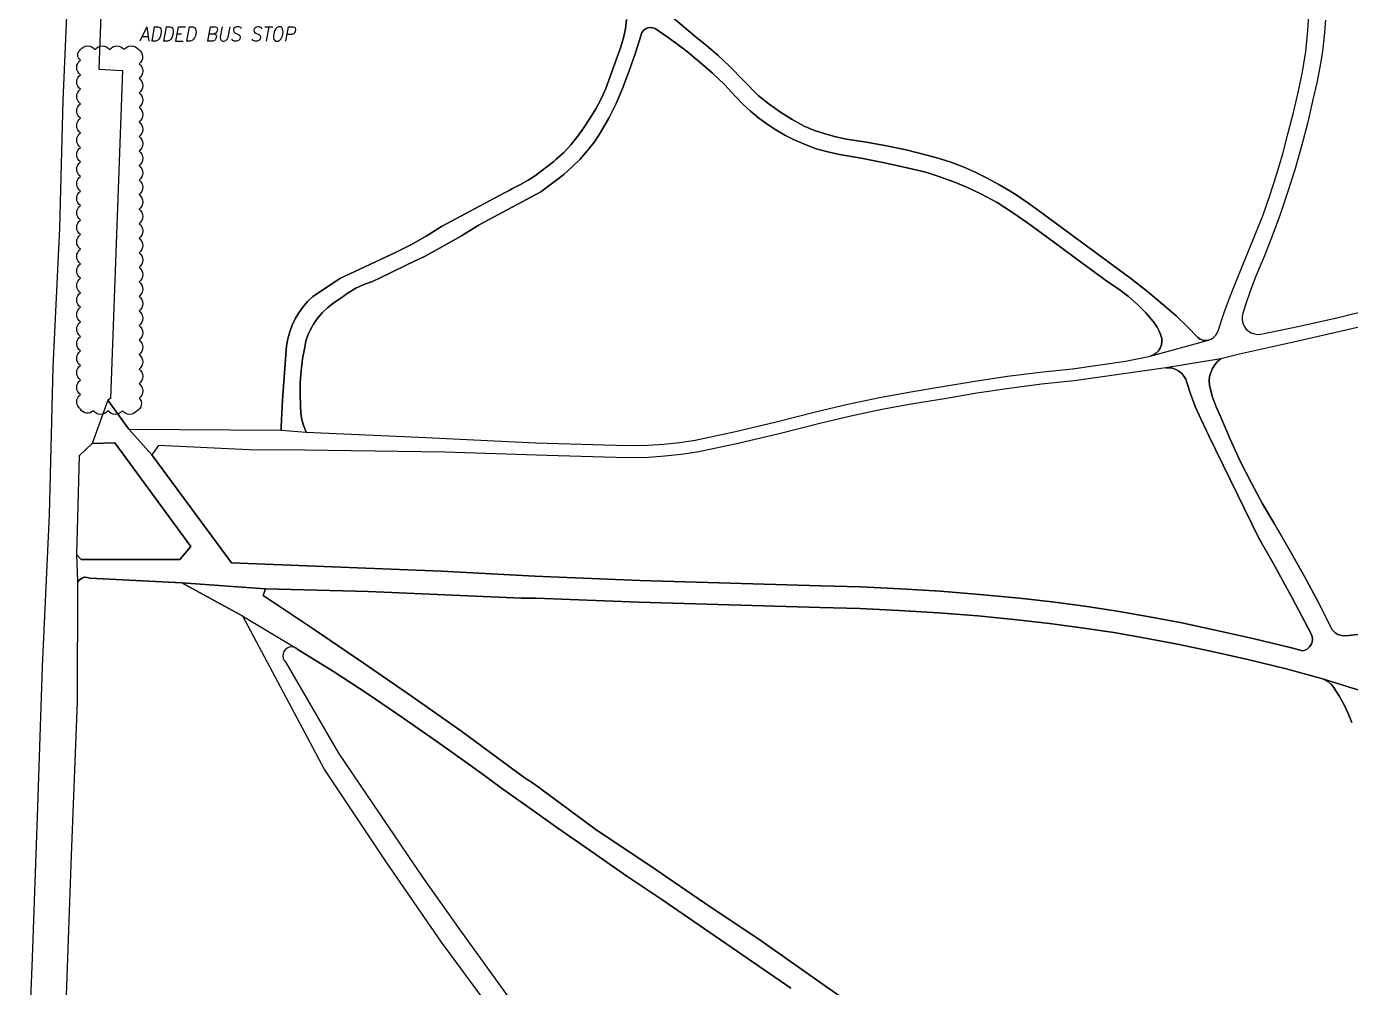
# Model space of a CAD drawing. Header units: inches. Extents: x 1273557 to 1282364, y 239587 to 246310.
# Drawn here: x 1276050 to 1276505.3, y 243461 to 243791.6 of the extents above; entities that cross this region are included whole.
import ezdxf

# ---------------------------------------------------------------- set-up
doc = ezdxf.new("R2010")
doc.units = ezdxf.units.IN
doc.header["$MEASUREMENT"] = 0
for name, color, linetype in [('GRASS', 3, 'Continuous'), ('PATH', 253, 'Continuous'), ('REV-2013', 1, 'Continuous')]:
    doc.layers.add(name, color=color, linetype=linetype)
doc.styles.add('Revisions', font='simplex.shx', dxfattribs={"width": 0.9, "oblique": 10, "height": 25})

msp = doc.modelspace()

# ---------------------------------------------------------------- linework, layer by layer
at = {"layer": 'GRASS'}
for points in [[(1276076.72, 243826.51), (1276074.92, 243776.9), (1276082.98, 243776.45), (1276078.91, 243663.56), (1276077.94, 243662.99), (1276085.17, 243653.04), (1276137.54, 243652.72), (1276137.53, 243653.96), (1276138.08, 243663.2), (1276138.73, 243672.47), (1276139.47, 243681.75), (1276139.88, 243684.14), (1276140.51, 243686.49), (1276141.35, 243688.78), (1276142.39, 243690.98), (1276143.62, 243693.09), (1276145.04, 243695.07), (1276146.62, 243696.93), (1276148.37, 243698.63), (1276157.79, 243704.85), (1276176.88, 243713.81), (1276182.13, 243716.5), (1276187.42, 243719.49), (1276192.74, 243722.77), (1276214.14, 243734.24), (1276216.01, 243735.18), (1276217.12, 243735.86), (1276219.85, 243737.19), (1276222.49, 243738.69), (1276225.02, 243740.35), (1276231.35, 243745.16), (1276232.08, 243745.76), (1276234.73, 243748.23), (1276237.2, 243750.87), (1276239.48, 243753.68), (1276241.57, 243756.64), (1276243.77, 243759.89), (1276245.78, 243763.25), (1276247.61, 243766.7), (1276249.25, 243770.23), (1276254.37, 243784.59), (1276255.3, 243787.65), (1276255.96, 243790.78), (1276256.35, 243793.97)], [(1276267.08, 243799), (1276279.79, 243788.2), (1276283.87, 243784.98), (1276287.83, 243781.6), (1276291.65, 243778.07), (1276301.62, 243767.77), (1276305.39, 243764.86), (1276309.29, 243762.13), (1276313.32, 243759.59), (1276317.46, 243757.24), (1276321, 243755.83), (1276324.62, 243754.61), (1276328.29, 243753.59), (1276332.02, 243752.77), (1276338.86, 243751.75), (1276345.67, 243750.52), (1276352.44, 243749.09), (1276359.17, 243747.46), (1276363.54, 243746.25), (1276367.85, 243744.84), (1276372.09, 243743.24), (1276376.25, 243741.43), (1276380.32, 243739.43), (1276384.29, 243737.24), (1276389.58, 243734.08), (1276394.71, 243730.66), (1276399.66, 243726.99), (1276423.69, 243709.39), (1276429.69, 243704.93), (1276435.56, 243700.31), (1276441.31, 243695.53), (1276445.29, 243692.03), (1276449.12, 243688.37), (1276452.79, 243684.55), (1276453.6, 243684.02), (1276454.51, 243683.7), (1276455.47, 243683.59), (1276456.42, 243683.71), (1276457.33, 243684.04), (1276458.21, 243684.62), (1276458.96, 243685.38), (1276459.53, 243686.27), (1276459.91, 243687.25), (1276461.82, 243693.16), (1276463.95, 243698.99), (1276466.29, 243704.73), (1276475.07, 243726.45), (1276477.57, 243733.48), (1276479.86, 243740.59), (1276481.94, 243747.76), (1276483.8, 243755), (1276485.67, 243761.92), (1276487.31, 243768.9), (1276488.71, 243775.93), (1276489.87, 243783), (1276490.57, 243790.12), (1276491.04, 243797.25)], [(1276496.66, 243793.71), (1276496.23, 243788.29), (1276495.59, 243782.9), (1276494.73, 243777.54), (1276493.67, 243772.21), (1276492.4, 243766.93), (1276490.55, 243758.62), (1276488.44, 243750.38), (1276486.07, 243742.21), (1276483.45, 243734.12), (1276481.07, 243726.9), (1276478.5, 243719.75), (1276475.71, 243712.67), (1276472.73, 243705.68), (1276471.07, 243701.48), (1276469.58, 243697.23), (1276468.28, 243692.92), (1276468.02, 243691.81), (1276468, 243690.67), (1276468.21, 243689.55), (1276468.66, 243688.5), (1276469.31, 243687.56), (1276470.15, 243686.78), (1276471.13, 243686.19), (1276472.21, 243685.82), (1276473.34, 243685.67), (1276474.48, 243685.77), (1276487.76, 243688.47), (1276500.98, 243691.44), (1276512.64, 243694.31)], [(1276519.99, 243690.94), (1276504.21, 243687.21), (1276485.64, 243682.95), (1276467.05, 243678.82), (1276460.7, 243677.24), (1276459.56, 243676.31), (1276458.57, 243675.2), (1276457.78, 243673.95), (1276457.19, 243672.59), (1276456.82, 243671.15), (1276456.68, 243669.67), (1276456.78, 243668.19), (1276457.75, 243664.42), (1276459.05, 243660.75), (1276460.68, 243657.21), (1276463.9, 243649.59), (1276467.37, 243642.08), (1276471.08, 243634.68), (1276475.02, 243627.4), (1276479.2, 243620.26), (1276484.45, 243611.37), (1276489.5, 243602.37), (1276494.34, 243593.25), (1276498.97, 243584.03), (1276499.86, 243583.13), (1276500.95, 243582.47), (1276502.16, 243582.09), (1276503.43, 243582.01), (1276508.9, 243582.53)], [(1276209.5, 243453.89), (1276192.73, 243476.66), (1276173.7, 243504.28), (1276152.36, 243536.25), (1276124.46, 243588.71), (1276103.47, 243600.17), (1276071.77, 243601.83), (1276070.84, 243602.07), (1276069.87, 243602.03), (1276068.96, 243601.73), (1276068.18, 243601.18), (1276067.58, 243600.43), (1276067.49, 243559.25), (1276065.41, 243506.43), (1276062.58, 243429.36)], [(1276505.68, 243552.18), (1276504.45, 243555.26), (1276503.03, 243558.25), (1276501.44, 243561.16), (1276500.24, 243563.04), (1276499.57, 243564.2), (1276498.72, 243565.25), (1276497.71, 243566.14), (1276496.56, 243566.85), (1276495.31, 243567.37), (1276494, 243567.68), (1276483.1, 243570.62), (1276469.93, 243573.86), (1276456.69, 243576.82), (1276445.78, 243579.12), (1276434.83, 243581.22), (1276423.84, 243583.1), (1276412.82, 243584.78), (1276401.77, 243586.25), (1276390.7, 243587.5), (1276377.18, 243588.82), (1276363.64, 243589.91), (1276350.08, 243590.75), (1276336.51, 243591.36), (1276322.93, 243591.72), (1276260.61, 243593.53), (1276225.17, 243594.99), (1276220.24, 243594.98), (1276167.64, 243597.21), (1276132.17, 243598.14), (1276131.43, 243595.91), (1276148.63, 243584.38), (1276165.74, 243572.74), (1276182.77, 243560.99), (1276199.72, 243549.14), (1276221.18, 243533.31), (1276224.64, 243530.93), (1276245.41, 243515.58), (1276266.15, 243501.7), (1276283.24, 243490.01), (1276302.64, 243477.08), (1276322.83, 243462.85), (1276344.23, 243447.9)], [(1276312.86, 243460.83), (1276268.42, 243491.26), (1276256.48, 243499.37), (1276244.59, 243507.56), (1276232.75, 243515.83), (1276224.7, 243521.54), (1276213.4, 243529.57), (1276206.64, 243534.51), (1276199.85, 243539.41), (1276193.04, 243544.26), (1276186.22, 243549.07), (1276179.38, 243553.82), (1276167.54, 243561.91), (1276155.54, 243569.74), (1276143.37, 243577.32), (1276142.72, 243577.8), (1276141.97, 243578.1), (1276141.16, 243578.18), (1276140.36, 243578.06), (1276139.63, 243577.73), (1276139, 243577.22), (1276138.53, 243576.56), (1276138.24, 243575.8), (1276138.16, 243575), (1276138.3, 243574.2), (1276138.64, 243573.47), (1276139.16, 243572.85), (1276157.32, 243541.63), (1276186.16, 243499.01), (1276198.99, 243480.84), (1276222.78, 243448)]]:
    msp.add_lwpolyline(points, dxfattribs=at)
for points in [[(1276359.22, 243741.4), (1276351.85, 243743.18), (1276344.44, 243744.81), (1276337, 243746.27), (1276329.52, 243747.58), (1276325.52, 243748.41), (1276321.59, 243749.53), (1276317.75, 243750.94), (1276314.02, 243752.62), (1276310.8, 243754.22), (1276307.67, 243756.01), (1276304.66, 243757.97), (1276301.76, 243760.11), (1276298.98, 243762.4), (1276296.34, 243764.85), (1276293.85, 243767.45), (1276289.99, 243771.55), (1276285.94, 243775.47), (1276281.71, 243779.19), (1276276.69, 243783.28), (1276271.5, 243787.17), (1276266.16, 243790.85), (1276265.35, 243791.14), (1276264.49, 243791.22), (1276263.64, 243791.08), (1276262.85, 243790.73), (1276262.17, 243790.19), (1276261.65, 243789.5), (1276261.32, 243788.71), (1276259.37, 243782.49), (1276257.24, 243776.34), (1276254.93, 243770.28), (1276252.72, 243765.09), (1276250.22, 243760.02), (1276247.44, 243755.08), (1276245.28, 243751.91), (1276242.93, 243748.87), (1276240.4, 243745.98), (1276237.69, 243743.25), (1276234.83, 243740.68), (1276232.32, 243738.76), (1276226.89, 243734.64), (1276205.64, 243723.29), (1276199.54, 243719.53), (1276193.34, 243715.97), (1276187.05, 243712.59), (1276181.02, 243709.66), (1276174.99, 243706.76), (1276168.96, 243703.88), (1276166.06, 243702.83), (1276163.26, 243701.52), (1276160.58, 243699.96), (1276158.05, 243698.15), (1276155.77, 243696.65), (1276153.63, 243694.93), (1276151.67, 243693.03), (1276149.88, 243690.95), (1276148.66, 243689.2), (1276147.62, 243687.33), (1276146.77, 243685.38), (1276146.12, 243683.35), (1276145.68, 243681.26), (1276144.97, 243677.22), (1276144.46, 243673.15), (1276144.17, 243669.07), (1276144.09, 243664.99), (1276144.22, 243660.92), (1276144.33, 243658.61), (1276144.71, 243656.33), (1276145.34, 243654.11), (1276146.22, 243651.99), (1276184.92, 243650.32), (1276225.13, 243648.37), (1276232.97, 243648.17), (1276252.75, 243647.53), (1276258.24, 243647.45), (1276263.69, 243647.59), (1276269.14, 243647.93), (1276274.57, 243648.5), (1276279.9, 243649.26), (1276293.81, 243652.29), (1276307.78, 243655.57), (1276321.76, 243659.1), (1276332.48, 243661.65), (1276343.28, 243663.94), (1276354.13, 243665.96), (1276364.94, 243667.69), (1276376.06, 243669.6), (1276387.29, 243671.28), (1276398.55, 243672.7), (1276409.7, 243673.87), (1276427.95, 243676.48), (1276435.31, 243677.95), (1276436.42, 243678.16), (1276437.47, 243678.59), (1276438.41, 243679.22), (1276439.2, 243680.03), (1276439.81, 243680.98), (1276440.22, 243682.02), (1276440.42, 243683.13), (1276440.38, 243684.26), (1276439.68, 243686.27), (1276438.74, 243688.18), (1276437.58, 243689.97), (1276434.88, 243693.06), (1276431.99, 243695.96), (1276428.9, 243698.67), (1276425.65, 243701.16), (1276422.23, 243703.43), (1276412.9, 243710.29), (1276403.57, 243717.15), (1276394.24, 243724), (1276389.08, 243727.62), (1276383.73, 243730.97), (1276378.21, 243734.02), (1276373.59, 243736.18), (1276368.88, 243738.13), (1276364.08, 243739.87)], [(1276402.68, 243593.64), (1276413.88, 243592.16), (1276425.04, 243590.46), (1276436.16, 243588.55), (1276447.25, 243586.43), (1276458.27, 243584.11), (1276471.63, 243581.12), (1276484.97, 243577.84), (1276488.8, 243576.8), (1276489.71, 243577.07), (1276490.53, 243577.54), (1276491.22, 243578.19), (1276491.74, 243578.98), (1276492.06, 243579.87), (1276492.16, 243580.81), (1276492.04, 243581.75), (1276491.7, 243582.63), (1276485.27, 243594.85), (1276478.64, 243606.97), (1276473.73, 243615.59), (1276456.54, 243650.73), (1276455.75, 243652.55), (1276453.77, 243656.57), (1276451.99, 243660.69), (1276450.41, 243664.88), (1276449.03, 243669.15), (1276448.61, 243670.28), (1276448, 243671.32), (1276447.22, 243672.23), (1276446.29, 243673), (1276445.24, 243673.59), (1276444.11, 243673.99), (1276442.92, 243674.19), (1276441.72, 243674.18), (1276410.22, 243669.68), (1276399.03, 243668.51), (1276387.87, 243667.09), (1276376.73, 243665.43), (1276365.63, 243663.53), (1276354.85, 243661.8), (1276344.1, 243659.8), (1276333.41, 243657.53), (1276322.77, 243655), (1276308.78, 243651.47), (1276294.74, 243648.17), (1276280.65, 243645.1), (1276275.08, 243644.3), (1276269.49, 243643.73), (1276263.88, 243643.37), (1276258.26, 243643.23), (1276252.65, 243643.31), (1276232.85, 243643.95), (1276228.98, 243644.05), (1276193.86, 243645.13), (1276145.73, 243645.79), (1276126.63, 243646.01), (1276095.38, 243647.44), (1276093.15, 243644.22), (1276120.5, 243607.05), (1276192.69, 243604.2), (1276224.83, 243602.46), (1276260.87, 243600.98), (1276323.14, 243599.17), (1276336.77, 243598.81), (1276350.48, 243598.2), (1276364.17, 243597.35), (1276377.84, 243596.25), (1276391.48, 243594.91)], [(1276080.43, 243648.33), (1276072.58, 243648.19), (1276068.09, 243643.93), (1276067.16, 243609.94), (1276068.78, 243608.3), (1276102.7, 243608.3), (1276106.55, 243612.71)]]:
    msp.add_lwpolyline(points, close=True, dxfattribs=at)
at = {"layer": 'PATH'}
for points in [[(1276076.72, 243826.51), (1276074.92, 243776.9), (1276082.98, 243776.45), (1276078.91, 243663.56), (1276077.94, 243662.99), (1276072.58, 243648.19), (1276068.09, 243643.93), (1276067.16, 243609.94), (1276067.58, 243600.76), (1276067.49, 243559.25), (1276065.41, 243506.43), (1276062.58, 243429.36)], [(1276049.58, 243408.14), (1276052.12, 243471.24), (1276053.9, 243523.15), (1276055.53, 243571.49), (1276057.93, 243623.55), (1276059.24, 243674.37), (1276061.49, 243722.25), (1276062.66, 243766.07), (1276064.61, 243811.3)], [(1276256.35, 243793.97), (1276255.96, 243790.78), (1276255.3, 243787.65), (1276254.37, 243784.59), (1276249.25, 243770.23), (1276247.61, 243766.7), (1276245.78, 243763.25), (1276243.77, 243759.89), (1276241.57, 243756.64), (1276239.48, 243753.68), (1276237.2, 243750.87), (1276234.73, 243748.23), (1276232.08, 243745.76), (1276231.35, 243745.16), (1276225.02, 243740.35), (1276222.49, 243738.69), (1276219.85, 243737.19), (1276217.12, 243735.86), (1276216.01, 243735.18), (1276214.14, 243734.24), (1276192.74, 243722.77), (1276187.42, 243719.49), (1276182.13, 243716.5), (1276176.88, 243713.81), (1276157.79, 243704.85), (1276148.37, 243698.63), (1276146.62, 243696.93), (1276145.04, 243695.07), (1276143.62, 243693.09), (1276142.39, 243690.98), (1276141.35, 243688.78), (1276140.51, 243686.49), (1276139.88, 243684.14), (1276139.47, 243681.75), (1276138.73, 243672.47), (1276138.08, 243663.2), (1276137.53, 243653.96), (1276137.54, 243652.72), (1276146.22, 243651.99), (1276145.34, 243654.11), (1276144.71, 243656.33), (1276144.33, 243658.61), (1276144.22, 243660.92), (1276144.09, 243664.99), (1276144.17, 243669.07), (1276144.46, 243673.15), (1276144.97, 243677.22), (1276145.68, 243681.26), (1276146.12, 243683.35), (1276146.77, 243685.38), (1276147.62, 243687.33), (1276148.66, 243689.2), (1276149.88, 243690.95), (1276151.67, 243693.03), (1276153.63, 243694.93), (1276155.77, 243696.65), (1276158.05, 243698.15), (1276160.58, 243699.96), (1276163.26, 243701.52), (1276166.06, 243702.83), (1276168.96, 243703.88), (1276174.99, 243706.76), (1276181.02, 243709.66), (1276187.05, 243712.59), (1276193.34, 243715.97), (1276199.54, 243719.53), (1276205.64, 243723.29), (1276226.89, 243734.64), (1276232.32, 243738.76), (1276234.83, 243740.68), (1276237.69, 243743.25), (1276240.4, 243745.98), (1276242.93, 243748.87), (1276245.28, 243751.91), (1276247.44, 243755.08), (1276250.22, 243760.02), (1276252.72, 243765.09), (1276254.93, 243770.28), (1276257.24, 243776.34), (1276259.37, 243782.49), (1276261.32, 243788.71), (1276261.65, 243789.5), (1276262.17, 243790.19), (1276262.85, 243790.73), (1276263.64, 243791.08), (1276264.49, 243791.22), (1276265.35, 243791.14), (1276266.16, 243790.85), (1276271.5, 243787.17), (1276276.69, 243783.28), (1276281.71, 243779.19), (1276285.94, 243775.47), (1276289.99, 243771.55), (1276293.85, 243767.45), (1276296.34, 243764.85), (1276298.98, 243762.4), (1276301.76, 243760.11), (1276304.66, 243757.97), (1276307.67, 243756.01), (1276310.8, 243754.22), (1276314.02, 243752.62), (1276317.75, 243750.94), (1276321.59, 243749.53), (1276325.52, 243748.41), (1276329.52, 243747.58), (1276337, 243746.27), (1276344.44, 243744.81), (1276351.85, 243743.18), (1276359.22, 243741.4), (1276364.08, 243739.87), (1276368.88, 243738.13), (1276373.59, 243736.18), (1276378.21, 243734.02), (1276383.73, 243730.97), (1276389.08, 243727.62), (1276394.24, 243724), (1276403.57, 243717.15), (1276412.9, 243710.29), (1276422.23, 243703.43), (1276425.65, 243701.16), (1276428.9, 243698.67), (1276431.99, 243695.96), (1276434.88, 243693.06), (1276437.58, 243689.97), (1276438.74, 243688.18), (1276439.68, 243686.27), (1276440.38, 243684.26), (1276440.42, 243683.13), (1276440.22, 243682.02), (1276439.81, 243680.98), (1276439.2, 243680.03), (1276438.41, 243679.22), (1276437.47, 243678.59), (1276436.42, 243678.16), (1276456.42, 243683.71), (1276455.47, 243683.59), (1276454.51, 243683.7), (1276453.6, 243684.02), (1276452.79, 243684.55), (1276449.12, 243688.37), (1276445.29, 243692.03), (1276441.31, 243695.53), (1276435.56, 243700.31), (1276429.69, 243704.93), (1276423.69, 243709.39), (1276399.66, 243726.99), (1276394.71, 243730.66), (1276389.58, 243734.08), (1276384.29, 243737.24), (1276380.32, 243739.43), (1276376.25, 243741.43), (1276372.09, 243743.24), (1276367.85, 243744.84), (1276363.54, 243746.25), (1276359.17, 243747.46), (1276352.44, 243749.09), (1276345.67, 243750.52), (1276338.86, 243751.75), (1276332.02, 243752.77), (1276328.29, 243753.59), (1276324.62, 243754.61), (1276321, 243755.83), (1276317.46, 243757.24), (1276313.32, 243759.59), (1276309.29, 243762.13), (1276305.39, 243764.86), (1276301.62, 243767.77), (1276291.65, 243778.07), (1276287.83, 243781.6), (1276283.87, 243784.98), (1276279.79, 243788.2), (1276267.08, 243799)], [(1276519.99, 243690.94), (1276504.21, 243687.21), (1276485.64, 243682.95), (1276467.05, 243678.82), (1276460.7, 243677.24), (1276441.72, 243674.18), (1276410.22, 243669.68), (1276399.03, 243668.51), (1276387.87, 243667.09), (1276376.73, 243665.43), (1276365.63, 243663.53), (1276354.85, 243661.8), (1276344.1, 243659.8), (1276333.41, 243657.53), (1276322.77, 243655), (1276308.78, 243651.47), (1276294.74, 243648.17), (1276280.65, 243645.1), (1276275.08, 243644.3), (1276269.49, 243643.73), (1276263.88, 243643.37), (1276258.26, 243643.23), (1276252.65, 243643.31), (1276232.85, 243643.95), (1276228.98, 243644.05), (1276193.86, 243645.13), (1276145.73, 243645.79), (1276126.63, 243646.01), (1276095.38, 243647.44), (1276093.15, 243644.22), (1276085.17, 243653.04), (1276137.54, 243652.72), (1276146.22, 243651.99), (1276184.92, 243650.32), (1276225.13, 243648.37), (1276232.97, 243648.17), (1276252.75, 243647.53), (1276258.24, 243647.45), (1276263.69, 243647.59), (1276269.14, 243647.93), (1276274.57, 243648.5), (1276279.9, 243649.26), (1276293.81, 243652.29), (1276307.78, 243655.57), (1276321.76, 243659.1), (1276332.48, 243661.65), (1276343.28, 243663.94), (1276354.13, 243665.96), (1276364.94, 243667.69), (1276376.06, 243669.6), (1276387.29, 243671.28), (1276398.55, 243672.7), (1276409.7, 243673.87), (1276427.95, 243676.48), (1276435.31, 243677.95), (1276436.42, 243678.16), (1276456.42, 243683.71), (1276457.33, 243684.04), (1276458.21, 243684.62), (1276458.96, 243685.38), (1276459.53, 243686.27), (1276459.91, 243687.25), (1276461.82, 243693.16), (1276463.95, 243698.99), (1276466.29, 243704.73), (1276475.07, 243726.45), (1276477.57, 243733.48), (1276479.86, 243740.59), (1276481.94, 243747.76), (1276483.8, 243755), (1276485.67, 243761.92), (1276487.31, 243768.9), (1276488.71, 243775.93), (1276489.87, 243783), (1276490.57, 243790.12), (1276491.04, 243797.25)], [(1276496.66, 243793.71), (1276496.23, 243788.29), (1276495.59, 243782.9), (1276494.73, 243777.54), (1276493.67, 243772.21), (1276492.4, 243766.93), (1276490.55, 243758.62), (1276488.44, 243750.38), (1276486.07, 243742.21), (1276483.45, 243734.12), (1276481.07, 243726.9), (1276478.5, 243719.75), (1276475.71, 243712.67), (1276472.73, 243705.68), (1276471.07, 243701.48), (1276469.58, 243697.23), (1276468.28, 243692.92), (1276468.02, 243691.81), (1276468, 243690.67), (1276468.21, 243689.55), (1276468.66, 243688.5), (1276469.31, 243687.56), (1276470.15, 243686.78), (1276471.13, 243686.19), (1276472.21, 243685.82), (1276473.34, 243685.67), (1276474.48, 243685.77), (1276487.76, 243688.47), (1276500.98, 243691.44), (1276512.64, 243694.31)], [(1276508.9, 243582.53), (1276503.43, 243582.01), (1276502.16, 243582.09), (1276500.95, 243582.47), (1276499.86, 243583.13), (1276498.97, 243584.03), (1276494.34, 243593.25), (1276489.5, 243602.37), (1276484.45, 243611.37), (1276479.2, 243620.26), (1276475.02, 243627.4), (1276471.08, 243634.68), (1276467.37, 243642.08), (1276463.9, 243649.59), (1276460.68, 243657.21), (1276459.05, 243660.75), (1276457.75, 243664.42), (1276456.78, 243668.19), (1276456.68, 243669.67), (1276456.82, 243671.15), (1276457.19, 243672.59), (1276457.78, 243673.95), (1276458.57, 243675.2), (1276459.56, 243676.31), (1276460.7, 243677.24), (1276441.72, 243674.18), (1276442.92, 243674.19), (1276444.11, 243673.99), (1276445.24, 243673.59), (1276446.29, 243673), (1276447.22, 243672.23), (1276448, 243671.32), (1276448.61, 243670.28), (1276449.03, 243669.15), (1276450.41, 243664.88), (1276451.99, 243660.69), (1276453.77, 243656.57), (1276455.75, 243652.55), (1276456.54, 243650.73), (1276473.73, 243615.59), (1276478.64, 243606.97), (1276485.27, 243594.85), (1276491.7, 243582.63), (1276492.04, 243581.75), (1276492.16, 243580.81), (1276492.06, 243579.87), (1276491.74, 243578.98), (1276491.22, 243578.19), (1276490.53, 243577.54), (1276489.71, 243577.07), (1276488.8, 243576.8), (1276484.97, 243577.84), (1276471.63, 243581.12), (1276458.27, 243584.11), (1276447.25, 243586.43), (1276436.16, 243588.55), (1276425.04, 243590.46), (1276413.88, 243592.16), (1276402.68, 243593.64), (1276391.48, 243594.91), (1276377.84, 243596.25), (1276364.17, 243597.35), (1276350.48, 243598.2), (1276336.77, 243598.81), (1276323.14, 243599.17), (1276260.87, 243600.98), (1276224.83, 243602.46), (1276192.69, 243604.2), (1276120.5, 243607.05), (1276093.15, 243644.22), (1276085.17, 243653.04), (1276077.94, 243662.99), (1276072.58, 243648.19), (1276080.43, 243648.33), (1276106.55, 243612.71), (1276102.7, 243608.3), (1276068.78, 243608.3), (1276067.16, 243609.94), (1276067.58, 243600.76), (1276069.82, 243602.33), (1276071.77, 243601.83), (1276103.47, 243600.17), (1276132.17, 243598.14), (1276167.64, 243597.21), (1276220.24, 243594.98), (1276225.17, 243594.99), (1276260.61, 243593.53), (1276322.93, 243591.72), (1276336.51, 243591.36), (1276350.08, 243590.75), (1276363.64, 243589.91), (1276377.18, 243588.82), (1276390.7, 243587.5), (1276401.77, 243586.25), (1276412.82, 243584.78), (1276423.84, 243583.1), (1276434.83, 243581.22), (1276445.78, 243579.12), (1276456.69, 243576.82), (1276469.93, 243573.86), (1276483.1, 243570.62), (1276494, 243567.68), (1276495.31, 243567.37), (1276516.23, 243560.83)], [(1276344.23, 243447.9), (1276322.83, 243462.85), (1276302.64, 243477.08), (1276283.24, 243490.01), (1276266.15, 243501.7), (1276245.41, 243515.58), (1276224.64, 243530.93), (1276221.18, 243533.31), (1276199.72, 243549.14), (1276182.77, 243560.99), (1276165.74, 243572.74), (1276148.63, 243584.38), (1276131.43, 243595.91), (1276132.17, 243598.14), (1276103.47, 243600.17), (1276124.46, 243588.71), (1276142.72, 243577.8), (1276143.37, 243577.32), (1276155.54, 243569.74), (1276167.54, 243561.91), (1276179.38, 243553.82), (1276186.22, 243549.07), (1276193.04, 243544.26), (1276199.85, 243539.41), (1276206.64, 243534.51), (1276213.4, 243529.57), (1276224.7, 243521.54), (1276232.75, 243515.83), (1276244.59, 243507.56), (1276256.48, 243499.37), (1276268.42, 243491.26), (1276312.86, 243460.83)], [(1276209.5, 243453.89), (1276192.73, 243476.66), (1276173.7, 243504.28), (1276152.36, 243536.25), (1276124.46, 243588.71), (1276142.72, 243577.8), (1276141.97, 243578.1), (1276141.16, 243578.18), (1276140.36, 243578.06), (1276139.63, 243577.73), (1276139, 243577.22), (1276138.53, 243576.56), (1276138.24, 243575.8), (1276138.16, 243575), (1276138.3, 243574.2), (1276138.64, 243573.47), (1276139.16, 243572.85), (1276157.32, 243541.63), (1276186.16, 243499.01), (1276198.99, 243480.84), (1276222.78, 243448)], [(1276516.23, 243560.83), (1276495.31, 243567.37), (1276496.56, 243566.85), (1276497.71, 243566.14), (1276498.72, 243565.25), (1276499.57, 243564.2), (1276500.24, 243563.04), (1276501.44, 243561.16), (1276503.03, 243558.25), (1276504.45, 243555.26), (1276505.68, 243552.18)]]:
    msp.add_lwpolyline(points, dxfattribs=at)
at = {"layer": 'REV-2013'}
msp.add_lwpolyline([(1276068.59, 243783.59, -0.520567), (1276073.59, 243783.59, -0.520567), (1276078.59, 243783.59, -0.520567), (1276083.59, 243783.59, -0.520567), (1276088.59, 243783.59, -0.520567), (1276088.72, 243778.72, -0.520567), (1276088.72, 243773.72, -0.520567), (1276088.72, 243768.72, -0.520567), (1276088.72, 243763.72, -0.520567), (1276088.72, 243758.72, -0.520567), (1276088.72, 243753.72, -0.520567), (1276088.72, 243748.72, -0.520567), (1276088.72, 243743.72, -0.520567), (1276088.72, 243738.72, -0.520567), (1276088.72, 243733.72, -0.520567), (1276088.72, 243728.72, -0.520567), (1276088.72, 243723.72, -0.520567), (1276088.72, 243718.72, -0.520567), (1276088.72, 243713.72, -0.520567), (1276088.72, 243708.72, -0.520567), (1276088.72, 243703.72, -0.520567), (1276088.72, 243698.72, -0.520567), (1276088.72, 243693.72, -0.520567), (1276088.72, 243688.72, -0.520567), (1276088.72, 243683.72, -0.520567), (1276088.72, 243678.72, -0.520567), (1276088.72, 243673.72, -0.520567), (1276088.72, 243668.72, -0.520567), (1276088.72, 243663.72, -0.520567), (1276088.03, 243659.41, -0.520567), (1276083.03, 243659.41, -0.520567), (1276078.03, 243659.41, -0.520567), (1276073.03, 243659.41, -0.520567), (1276068.59, 243659.97, -0.520567), (1276068.59, 243664.97, -0.520567), (1276068.59, 243669.97, -0.520567), (1276068.59, 243674.97, -0.520567), (1276068.59, 243679.97, -0.520567), (1276068.59, 243684.97, -0.520567), (1276068.59, 243689.97, -0.520567), (1276068.59, 243694.97, -0.520567), (1276068.59, 243699.97, -0.520567), (1276068.59, 243704.97, -0.520567), (1276068.59, 243709.97, -0.520567), (1276068.59, 243714.97, -0.520567), (1276068.59, 243719.97, -0.520567), (1276068.59, 243724.97, -0.520567), (1276068.59, 243729.97, -0.520567), (1276068.59, 243734.97, -0.520567), (1276068.59, 243739.97, -0.520567), (1276068.59, 243744.97, -0.520567), (1276068.59, 243749.97, -0.520567), (1276068.59, 243754.97, -0.520567), (1276068.59, 243759.97, -0.520567), (1276068.59, 243764.97, -0.520567), (1276068.59, 243769.97, -0.520567), (1276068.59, 243774.97, -0.520567), (1276068.59, 243779.97, -0.520567)], format="xyb", close=True, dxfattribs=at)

# ---------------------------------------------------------------- texts
at = {"layer": 'REV-2013', "style": 'Revisions', "oblique": 10, "width": 0.913884}
msp.add_text('ADDED BUS STOP', height=5, dxfattribs=at).set_placement((1276088.76, 243786.45))

doc.saveas('drawing.dxf')
